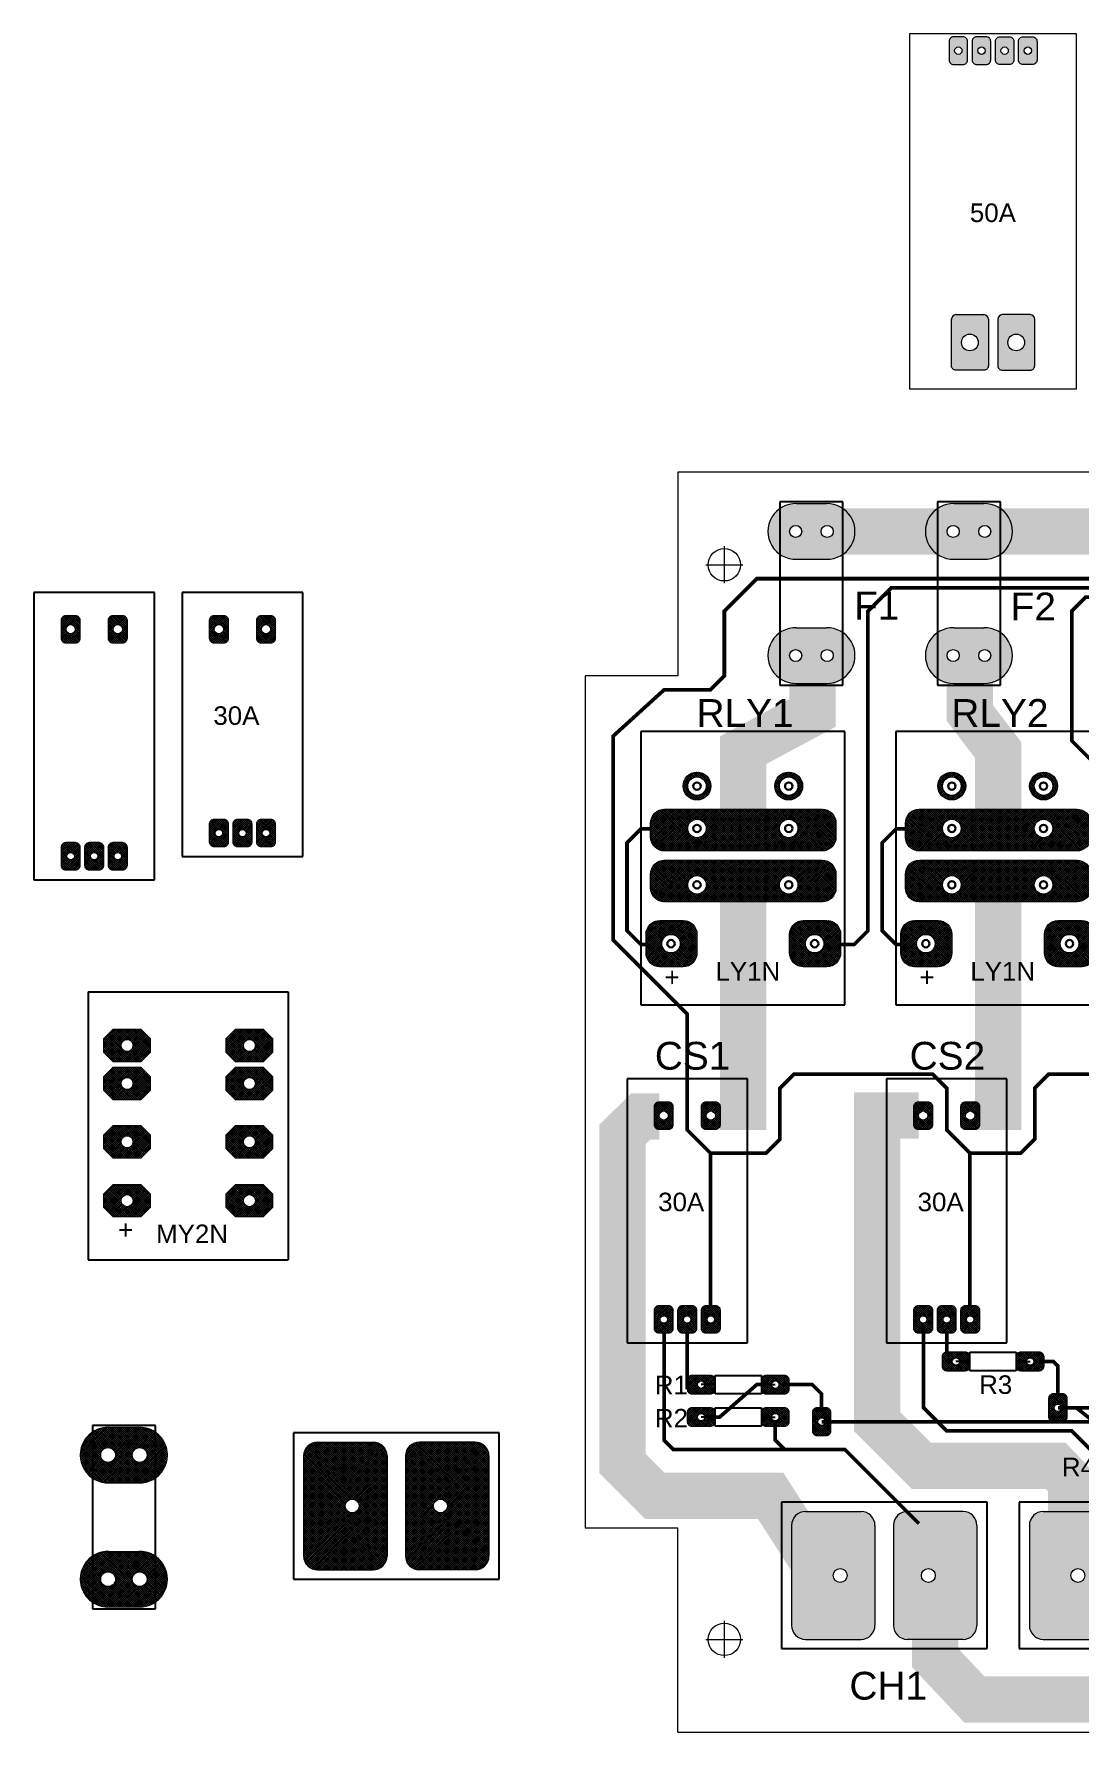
# Model space of a CAD drawing. Header units: millimetres. Extents: x -60 to 250, y -137 to 192.
# Drawn here: x -59.5 to 53.3, y 0 to 183.3 of the extents above; entities that cross this region are included whole.
import ezdxf

# ---------------------------------------------------------------- set-up
doc = ezdxf.new("R2010")
doc.units = ezdxf.units.MM
for name, color, linetype, lineweight in [('Board', 5, 'Continuous', 13), ('Copper', 1, 'Continuous', 5), ('Fill', 4, 'Continuous', 9)]:
    doc.layers.add(name, color=color, linetype=linetype, lineweight=lineweight)
doc.layers.add('Bridges', color=6, linetype='Continuous')
doc.layers.add('Screen', color=2, linetype='Continuous')
doc.styles.get("Standard").update_dxf_attribs({"font": 'Arial.ttf'})
pattern_1 = [(45, (1.5, 0), (-0.1122532, 0.1122532), []), (135, (1.5, 0), (-0.1122532, -0.1122532), [])]
pattern_2 = [(45, (1, 2), (-0.1122532, 0.1122532), []), (135, (1, 2), (-0.1122532, -0.1122532), [])]

# ---------------------------------------------------------------- blocks, each defined once
blk = doc.blocks.new('FuseHolderAutomotive')
at = {"layer": 'Copper'}
h = blk.add_hatch(color=256, dxfattribs=at)
h.dxf.hatch_style = 1
h.paths.add_polyline_path([(56.51, 3.1), (53.29, 3.1, 1.030484), (53.29, -2.9), (56.51, -2.9, 1.030484)])
h.paths.add_polyline_path([(53.85, 0.1, -1), (52.55, 0.1, -1)], flags=16)
h.paths.add_polyline_path([(57.25, 0.1, -1), (55.95, 0.1, -1)], flags=16)
h.paths.add_polyline_path([(56.51, -10.3), (53.29, -10.3, 1.030484), (53.29, -16.3), (56.51, -16.3, 1.030484)])
h.paths.add_polyline_path([(57.25, -13.3, -1), (55.95, -13.3, -1)], flags=16)
h.paths.add_polyline_path([(53.85, -13.3, -1), (52.55, -13.3, -1)], flags=16)
for p, q in [((53.29, 3.1), (56.51, 3.1)), ((53.29, -2.9), (56.51, -2.9)), ((53.29, -10.3), (56.51, -10.3)), ((53.29, -16.3), (56.51, -16.3))]:
    blk.add_line(p, q, dxfattribs=at)
for centre in [(53.2, 0.1), (56.6, 0.1), (53.2, -13.3), (56.6, -13.3)]:
    blk.add_circle(centre, 0.65, dxfattribs=at)
for centre, start, end in [((53.2, 0.1), 88.2798, 271.7202), ((56.6, 0.1), 268.2798, 91.7202), ((53.2, -13.3), 88.2798, 271.7202), ((56.6, -13.3), 268.2798, 91.7202)]:
    blk.add_arc(centre, 3, start, end, dxfattribs=at)
at = {"layer": 'Screen'}
for p, q in [((58.3, 3.3), (51.5, 3.3)), ((51.5, 3.3), (51.5, -16.5)), ((58.3, -16.5), (58.3, 3.3)), ((51.5, -16.5), (58.3, -16.5))]:
    blk.add_line(p, q, dxfattribs=at)
blk = doc.blocks.new('Terminal_2pole')
at = {"layer": 'Copper'}
h = blk.add_hatch(color=256, dxfattribs=at)
h.dxf.hatch_style = 1
h.paths.add_polyline_path([(14.76, 5.4, 0.414214), (13.26, 6.9), (7.26, 6.9, 0.414214), (5.76, 5.4), (5.76, -5.4, 0.414214), (7.26, -6.9), (13.26, -6.9, 0.414214), (14.76, -5.4)])
h.paths.add_polyline_path([(10.27, 0, -1), (8.77, 0, -1)], flags=16)
h.paths.add_polyline_path([(3.76, 5.4, 0.414214), (2.26, 6.9), (-3.74, 6.9, 0.414214), (-5.24, 5.4), (-5.24, -5.4, 0.414214), (-3.74, -6.9), (2.26, -6.9, 0.414214), (3.76, -5.4)])
h.paths.add_polyline_path([(0.75, 0, -1), (-0.75, 0, -1)], flags=16)
for p, q in [((-3.74, 6.9), (2.26, 6.9)), ((13.26, 6.9), (7.26, 6.9)), ((-5.24, 5.4), (-5.24, -5.4)), ((3.76, 5.4), (3.76, -5.4)), ((5.76, 5.4), (5.76, -5.4)), ((14.76, 5.4), (14.76, -5.4)), ((-3.74, -6.9), (2.26, -6.9)), ((13.26, -6.9), (7.26, -6.9))]:
    blk.add_line(p, q, dxfattribs=at)
for centre in [(0, 0), (9.52, 0)]:
    blk.add_circle(centre, 0.75, dxfattribs=at)
for centre, start, end in [((-3.74, 5.4), 90, 180), ((2.26, 5.4), 0, 90), ((7.26, 5.4), 90, 180), ((13.26, 5.4), 0, 90), ((-3.74, -5.4), 180, 270), ((2.26, -5.4), 270, 0), ((7.26, -5.4), 180, 270), ((13.26, -5.4), 270, 0)]:
    blk.add_arc(centre, 1.5, start, end, dxfattribs=at)
at = {"layer": 'Screen'}
for p, q in [((15.86, 7.9), (-6.34, 7.9)), ((-6.34, 7.9), (-6.34, -7.9)), ((15.86, -7.9), (15.86, 7.9)), ((-6.34, -7.9), (15.86, -7.9))]:
    blk.add_line(p, q, dxfattribs=at)
blk = doc.blocks.new('PT08-0_NO_ONLY')
at = {"layer": 'Fill'}
h = blk.add_hatch(dxfattribs=at)
h.set_pattern_fill('ANSI37', color=256, scale=0.05)
h.set_pattern_definition([(45, (-84, -152), (-0.1122532, 0.1122532), []), (135, (-84, -152), (-0.1122532, -0.1122532), [])])
h.paths.add_polyline_path([(2.55, 21.11, 0.414214), (1.05, 19.61), (1.05, 18.11, 0.414214), (2.55, 16.61), (19.55, 16.61, 0.414214), (21.05, 18.11), (21.05, 19.61, 0.414214), (19.55, 21.11)])
h.paths.add_polyline_path([(16.95, 19.04, -1), (14.95, 19.04, -1)], flags=16)
h.paths.add_polyline_path([(7.05, 19.04, -1), (5.05, 19.04, -1)], flags=16)
h.paths.add_polyline_path([(19.55, 15.61), (2.55, 15.61, 0.414214), (1.05, 14.11), (1.05, 12.61, 0.414214), (2.55, 11.11), (19.55, 11.11, 0.414214), (21.05, 12.61), (21.05, 14.11, 0.414214)])
h.paths.add_polyline_path([(16.95, 12.95, -1), (14.95, 12.95, -1)], flags=16)
h.paths.add_polyline_path([(7.05, 12.95, -1), (5.05, 12.95, -1)], flags=16)
h.paths.add_polyline_path([(6.05, 7.61, 0.414214), (4.55, 9.11), (2.05, 9.11, 0.414214), (0.55, 7.61), (0.55, 5.61, 0.414214), (2.05, 4.11), (4.55, 4.11, 0.414214), (6.05, 5.61)])
h.paths.add_polyline_path([(4.25, 6.6, -1), (2.25, 6.6, -1)], flags=16)
h.paths.add_polyline_path([(17.55, 9.11, 0.414214), (16.05, 7.61), (16.05, 5.61, 0.414214), (17.55, 4.11), (20.05, 4.11, 0.414214), (21.55, 5.61), (21.55, 7.61, 0.414214), (20.05, 9.11)])
h.paths.add_polyline_path([(19.75, 6.6, -1), (17.75, 6.6, -1)], flags=16)
h.paths.add_polyline_path([(14.45, 23.61, 1), (17.45, 23.61, 1)])
h.paths.add_polyline_path([(14.95, 23.61, -1), (16.95, 23.61, -1)], flags=16)
h.paths.add_polyline_path([(4.55, 23.61, 1), (7.55, 23.61, 1)])
h.paths.add_polyline_path([(5.05, 23.61, -1), (7.05, 23.61, -1)], flags=16)
at = {"layer": 'Copper'}
for points in [[(2.55, 21.11), (19.55, 21.11, -0.414214), (21.05, 19.61), (21.05, 18.11, -0.414214), (19.55, 16.61), (2.55, 16.61, -0.414214), (1.05, 18.11), (1.05, 19.61, -0.414214)], [(2.55, 15.61), (19.55, 15.61, -0.414214), (21.05, 14.11), (21.05, 12.61, -0.414214), (19.55, 11.11), (2.55, 11.11, -0.414214), (1.05, 12.61), (1.05, 14.11, -0.414214)], [(2.05, 9.11), (4.55, 9.11, -0.414214), (6.05, 7.61), (6.05, 5.61, -0.414214), (4.55, 4.11), (2.05, 4.11, -0.414214), (0.55, 5.61), (0.55, 7.61, -0.414214)], [(17.55, 9.11), (20.05, 9.11, -0.414214), (21.55, 7.61), (21.55, 5.61, -0.414214), (20.05, 4.11), (17.55, 4.11, -0.414214), (16.05, 5.61), (16.05, 7.61, -0.414214)]]:
    blk.add_lwpolyline(points, format="xyb", close=True, dxfattribs=at)
for centre, radius in [((6.05, 23.61), 1.5), ((6.05, 23.61), 1), ((15.95, 23.61), 1.5), ((15.95, 23.61), 1), ((6.05, 19.04), 1), ((15.95, 19.04), 1), ((6.05, 12.95), 1), ((15.95, 12.95), 1), ((3.25, 6.6), 1), ((18.75, 6.6), 1)]:
    blk.add_circle(centre, radius, dxfattribs=at)
at = {"layer": 'Copper', "lineweight": 30}
for centre in [(6.05, 23.61), (15.95, 23.61), (6.05, 19.04), (15.95, 19.04), (6.05, 12.95), (15.95, 12.95), (3.25, 6.6), (18.75, 6.6)]:
    blk.add_circle(centre, 0.4, dxfattribs=at)
at = {"layer": 'Screen'}
for p, q in [((22, 29.5), (0, 29.5)), ((0, 29.5), (0, 0)), ((22, 0), (22, 29.5)), ((0, 0), (22, 0))]:
    blk.add_line(p, q, dxfattribs=at)
for s, p in [('+', (2.55, 2)), ('LY1N', (8.05, 2.61))]:
    blk.add_text(s, height=2, dxfattribs=at).set_placement(p)

msp = doc.modelspace()

# ---------------------------------------------------------------- hatches: boundary and pattern name
at = {"layer": 'Fill'}
h = msp.add_hatch(color=256, dxfattribs=at)
h.dxf.hatch_style = 1
h.paths.add_polyline_path([(39.75, 183), (40.75, 183, -0.414214), (41.25, 182.5), (41.25, 180.5, -0.414214), (40.75, 180), (40.25, 180), (40.25, 181.1, 1), (40.25, 181.9, 1), (40.25, 181.1), (40.25, 180), (39.75, 180, -0.414214), (39.25, 180.5), (39.25, 182.5, -0.414214)])
h = msp.add_hatch(color=256, dxfattribs=at)
h.dxf.hatch_style = 1
h.paths.add_polyline_path([(42.25, 183), (43.25, 183, -0.414214), (43.75, 182.5), (43.75, 180.5, -0.414214), (43.25, 180), (42.75, 180), (42.75, 181.1, 1), (42.75, 181.9, 1), (42.75, 181.1), (42.75, 180), (42.25, 180, -0.414214), (41.75, 180.5), (41.75, 182.5, -0.414214)])
h = msp.add_hatch(color=256, dxfattribs=at)
h.dxf.hatch_style = 1
h.paths.add_polyline_path([(45.75, 183), (44.75, 183, 0.414214), (44.25, 182.5), (44.25, 180.5, 0.414214), (44.75, 180), (45.25, 180), (45.25, 181.1, -1), (45.25, 181.9, -1), (45.25, 181.1), (45.25, 180), (45.75, 180, 0.414214), (46.25, 180.5), (46.25, 182.5, 0.414214)])
h = msp.add_hatch(color=256, dxfattribs=at)
h.dxf.hatch_style = 1
h.paths.add_polyline_path([(48.25, 183), (47.25, 183, 0.414214), (46.75, 182.5), (46.75, 180.5, 0.414214), (47.25, 180), (47.75, 180), (47.75, 181.1, -1), (47.75, 181.9, -1), (47.75, 181.1), (47.75, 180), (48.25, 180, 0.414214), (48.75, 180.5), (48.75, 182.5, 0.414214)])
at = {"layer": 'Fill', "lineweight": 0}
h = msp.add_hatch(color=256, dxfattribs=at)
h.dxf.hatch_style = 1
h.paths.add_polyline_path([(40, 153, 0.414214), (39.5, 152.5), (39.5, 147.5, 0.414214), (40, 147), (43, 147, 0.414214), (43.5, 147.5), (43.5, 152.5, 0.414214), (43, 153)])
h.paths.add_polyline_path([(42.4, 150, -1), (40.6, 150, -1)], flags=16)
h = msp.add_hatch(color=256, dxfattribs=at)
h.dxf.hatch_style = 1
h.paths.add_polyline_path([(48.5, 152.5, 0.414214), (48, 153), (45, 153, 0.414214), (44.5, 152.5), (44.5, 147.5, 0.414214), (45, 147), (48, 147, 0.414214), (48.5, 147.5)])
h.paths.add_polyline_path([(47.4, 150, -1), (45.6, 150, -1)], flags=16)
at = {"layer": 'Fill'}
h = msp.add_hatch(dxfattribs=at)
h.set_pattern_fill('ANSI37', color=256, scale=0.05)
h.paths.add_polyline_path([(-54.54, 95.54, 0.414214), (-55.04, 96.04), (-56.04, 96.04, 0.414214), (-56.54, 95.54), (-56.54, 93.54, 0.414214), (-56.04, 93.04), (-55.04, 93.04, 0.414214), (-54.54, 93.54)])
h.paths.add_polyline_path([(-55.14, 94.54, -1), (-55.94, 94.54, -1)], flags=16)
h.paths.add_polyline_path([(-53.5, 96.04, 0.414214), (-54, 95.54), (-54, 93.54, 0.414214), (-53.5, 93.04), (-52.5, 93.04, 0.414214), (-52, 93.54), (-52, 95.54, 0.414214), (-52.5, 96.04)])
h.paths.add_polyline_path([(-52.6, 94.54, -1), (-53.4, 94.54, -1)], flags=16)
h.paths.add_polyline_path([(-50.96, 96.04, 0.414214), (-51.46, 95.54), (-51.46, 93.54, 0.414214), (-50.96, 93.04), (-49.96, 93.04, 0.414214), (-49.46, 93.54), (-49.46, 95.54, 0.414214), (-49.96, 96.04)])
h.paths.add_polyline_path([(-50.06, 94.54, -1), (-50.86, 94.54, -1)], flags=16)
h.paths.add_polyline_path([(-49.46, 120.04, 0.414214), (-49.96, 120.54), (-50.96, 120.54, 0.414214), (-51.46, 120.04), (-51.46, 118.04, 0.414214), (-50.96, 117.54), (-49.96, 117.54, 0.414214), (-49.46, 118.04)])
h.paths.add_polyline_path([(-49.96, 119.04, -1), (-50.96, 119.04, -1)], flags=16)
h.paths.add_polyline_path([(-56.04, 120.54, 0.414214), (-56.54, 120.04), (-56.54, 118.04, 0.414214), (-56.04, 117.54), (-55.04, 117.54, 0.414214), (-54.54, 118.04), (-54.54, 120.04, 0.414214), (-55.04, 120.54)])
h.paths.add_polyline_path([(-55.04, 119.04, -1), (-56.04, 119.04, -1)], flags=16)
h = msp.add_hatch(dxfattribs=at)
h.set_pattern_fill('ANSI37', color=256, scale=0.05)
h.paths.add_polyline_path([(-39.04, 95.54, 0.414214), (-38.54, 96.04), (-38.54, 98.04, 0.414214), (-39.04, 98.54), (-40.04, 98.54, 0.414214), (-40.54, 98.04), (-40.54, 96.04, 0.414214), (-40.04, 95.54)])
h.paths.add_polyline_path([(-39.94, 97.04, -1), (-39.14, 97.04, -1)], flags=16)
h.paths.add_polyline_path([(-37.5, 95.54), (-36.5, 95.54, 0.414214), (-36, 96.04), (-36, 98.04, 0.414214), (-36.5, 98.54), (-37.5, 98.54, 0.414214), (-38, 98.04), (-38, 96.04, 0.414214)])
h.paths.add_polyline_path([(-37.4, 97.04, -1), (-36.6, 97.04, -1)], flags=16)
h.paths.add_polyline_path([(-34.96, 95.54), (-33.96, 95.54, 0.414214), (-33.46, 96.04), (-33.46, 98.04, 0.414214), (-33.96, 98.54), (-34.96, 98.54, 0.414214), (-35.46, 98.04), (-35.46, 96.04, 0.414214)])
h.paths.add_polyline_path([(-34.86, 97.04, -1), (-34.06, 97.04, -1)], flags=16)
h.paths.add_polyline_path([(-33.46, 120.04, 0.414214), (-33.96, 120.54), (-34.96, 120.54, 0.414214), (-35.46, 120.04), (-35.46, 118.04, 0.414214), (-34.96, 117.54), (-33.96, 117.54, 0.414214), (-33.46, 118.04)])
h.paths.add_polyline_path([(-33.96, 119.04, -1), (-34.96, 119.04, -1)], flags=16)
h.paths.add_polyline_path([(-40.04, 120.54, 0.414214), (-40.54, 120.04), (-40.54, 118.04, 0.414214), (-40.04, 117.54), (-39.04, 117.54, 0.414214), (-38.54, 118.04), (-38.54, 120.04, 0.414214), (-39.04, 120.54)])
h.paths.add_polyline_path([(-39.04, 119.04, -1), (-40.04, 119.04, -1)], flags=16)
h = msp.add_hatch(dxfattribs=at)
h.set_pattern_fill('ANSI37', color=256, scale=0.05)
h.paths.add_polyline_path([(-47.95, 75.86), (-50.95, 75.86), (-51.95, 74.86), (-51.95, 73.36), (-50.95, 72.36), (-47.95, 72.36), (-46.95, 73.36), (-46.95, 74.86)])
h.paths.add_polyline_path([(-48.8, 74.11, -1), (-50.1, 74.11, -1)], flags=16)
h.paths.add_polyline_path([(-38.75, 74.86), (-38.75, 73.36), (-37.75, 72.36), (-34.75, 72.36), (-33.75, 73.36), (-33.75, 74.86), (-34.75, 75.86), (-37.75, 75.86)])
h.paths.add_polyline_path([(-35.6, 74.11, -1), (-36.9, 74.11, -1)], flags=16)
h.paths.add_polyline_path([(-38.75, 70.76), (-38.75, 69.26), (-37.75, 68.26), (-34.75, 68.26), (-33.75, 69.26), (-33.75, 70.76), (-34.75, 71.76), (-37.75, 71.76)])
h.paths.add_polyline_path([(-35.6, 70.01, -1), (-36.9, 70.01, -1)], flags=16)
h.paths.add_polyline_path([(-46.95, 70.76), (-47.95, 71.76), (-50.95, 71.76), (-51.95, 70.76), (-51.95, 69.26), (-50.95, 68.26), (-47.95, 68.26), (-46.95, 69.26)])
h.paths.add_polyline_path([(-50.1, 70.01, -1), (-48.8, 70.01, -1)], flags=16)
h.paths.add_polyline_path([(-50.95, 65.46), (-51.95, 64.46), (-51.95, 62.96), (-50.95, 61.96), (-47.95, 61.96), (-46.95, 62.96), (-46.95, 64.46), (-47.95, 65.46)])
h.paths.add_polyline_path([(-48.8, 63.71, -1), (-50.1, 63.71, -1)], flags=16)
h.paths.add_polyline_path([(-38.75, 64.46), (-38.75, 62.96), (-37.75, 61.96), (-34.75, 61.96), (-33.75, 62.96), (-33.75, 64.46), (-34.75, 65.46), (-37.75, 65.46)])
h.paths.add_polyline_path([(-35.6, 63.71, -1), (-36.9, 63.71, -1)], flags=16)
h.paths.add_polyline_path([(-37.75, 59.11), (-38.75, 58.11), (-38.75, 56.61), (-37.75, 55.61), (-34.75, 55.61), (-33.75, 56.61), (-33.75, 58.11), (-34.75, 59.11)])
h.paths.add_polyline_path([(-35.6, 57.36, -1), (-36.9, 57.36, -1)], flags=16)
h.paths.add_polyline_path([(-47.95, 59.11), (-50.95, 59.11), (-51.95, 58.11), (-51.95, 56.61), (-50.95, 55.61), (-47.95, 55.61), (-46.95, 56.61), (-46.95, 58.11)])
h.paths.add_polyline_path([(-48.8, 57.36, -1), (-50.1, 57.36, -1)], flags=16)
at = {"layer": 'Fill', "lineweight": 0}
h = msp.add_hatch(dxfattribs=at)
h.set_pattern_fill('ANSI37', color=256, scale=0.05)
h.paths.add_polyline_path([(14.04, 68.04), (13.04, 68.04, 0.414214), (12.54, 67.54), (12.54, 65.54, 0.414214), (13.04, 65.04), (14.04, 65.04, 0.414214), (14.54, 65.54), (14.54, 67.54, 0.414214)])
h.paths.add_polyline_path([(14.04, 66.54, -1), (13.04, 66.54, -1)], flags=16)
h.paths.add_polyline_path([(8.96, 68.04), (7.96, 68.04, 0.414214), (7.46, 67.54), (7.46, 66.46), (7.97, 66.46, -0.038132), (7.96, 66.54, -1), (8.96, 66.54, -0.926538), (7.97, 66.46), (7.46, 66.46), (7.46, 65.54, 0.414214), (7.96, 65.04), (8.96, 65.04, 0.414214), (9.46, 65.54), (9.46, 67.54, 0.414214)])
h.paths.add_polyline_path([(11.5, 46.04), (10.5, 46.04, 0.414214), (10, 45.54), (10, 43.54, 0.414214), (10.5, 43.04), (11.5, 43.04, 0.414214), (12, 43.54), (12, 45.54, 0.414214)])
h.paths.add_polyline_path([(11.4, 44.54, -1), (10.6, 44.54, -1)], flags=16)
h.paths.add_polyline_path([(8.96, 46.04), (7.96, 46.04, 0.414214), (7.46, 45.54), (7.46, 43.54, 0.414214), (7.96, 43.04), (8.96, 43.04, 0.414214), (9.46, 43.54), (9.46, 45.54, 0.414214)])
h.paths.add_polyline_path([(8.86, 44.54, -1), (8.06, 44.54, -1)], flags=16)
h = msp.add_hatch(dxfattribs=at)
h.set_pattern_fill('ANSI37', color=256, scale=0.05)
h.paths.add_polyline_path([(37.46, 67.54, 0.414214), (36.96, 68.04), (35.96, 68.04, 0.414214), (35.46, 67.54), (35.46, 66.54), (35.96, 66.54, -1), (36.96, 66.54, -1), (35.96, 66.54), (35.46, 66.54), (35.46, 65.54, 0.414214), (35.96, 65.04), (36.96, 65.04, 0.414214), (37.46, 65.54)])
h.paths.add_polyline_path([(42.54, 67.54, 0.414214), (42.04, 68.04), (41.04, 68.04, 0.414214), (40.54, 67.54), (40.54, 65.54, 0.414214), (41.04, 65.04), (42.04, 65.04, 0.414214), (42.54, 65.54)])
h.paths.add_polyline_path([(42.04, 66.54, -1), (41.04, 66.54, -1)], flags=16)
h.paths.add_polyline_path([(40, 45.54, 0.414214), (39.5, 46.04), (38.5, 46.04, 0.414214), (38, 45.54), (38, 43.54, 0.414214), (38.5, 43.04), (39.5, 43.04, 0.414214), (40, 43.54)])
h.paths.add_polyline_path([(39.4, 44.54, -1), (38.6, 44.54, -1)], flags=16)
h.paths.add_polyline_path([(37.46, 45.54, 0.414214), (36.96, 46.04), (35.96, 46.04, 0.414214), (35.46, 45.54), (35.46, 43.54, 0.414214), (35.96, 43.04), (36.96, 43.04, 0.414214), (37.46, 43.54)])
h.paths.add_polyline_path([(36.86, 44.54, -1), (36.06, 44.54, -1)], flags=16)
h.paths.add_polyline_path([(42.54, 43.54), (42.54, 45.54, 0.414214), (42.04, 46.04), (41.04, 46.04, 0.414214), (40.54, 45.54), (40.54, 43.54, 0.414214), (41.04, 43.04), (42.04, 43.04, 0.414214)])
h.paths.add_polyline_path([(41.14, 44.54, -1), (41.94, 44.54, -1)], flags=16)
h = msp.add_hatch(dxfattribs=at)
h.set_pattern_fill('ANSI37', color=256, scale=0.05)
h.paths.add_polyline_path([(14.54, 45.54, 0.414214), (14.04, 46.04), (13.04, 46.04, 0.414214), (12.54, 45.54), (12.54, 43.54, 0.414214), (13.04, 43.04), (14.04, 43.04, 0.414214), (14.54, 43.54)])
h.paths.add_polyline_path([(13.94, 44.54, -1), (13.14, 44.54, -1)], flags=16)
at = {"layer": 'Fill'}
h = msp.add_hatch(dxfattribs=at)
h.set_pattern_fill('ANSI37', color=256, scale=0.05)
h.set_pattern_definition(pattern_2)
h.paths.add_polyline_path([(41.5, 39.5), (41.5, 40.5, 0.414214), (41, 41), (39, 41, 0.414214), (38.5, 40.5), (38.5, 40), (39.6, 40, -1), (40.4, 40, -1), (39.6, 40), (38.5, 40), (38.5, 39.5, 0.414214), (39, 39), (41, 39, 0.414214)])
h = msp.add_hatch(dxfattribs=at)
h.set_pattern_fill('ANSI37', color=256, scale=0.05)
h.set_pattern_definition(pattern_2)
h.paths.add_polyline_path([(49.5, 39.5), (49.5, 40.5, 0.414214), (49, 41), (47, 41, 0.414214), (46.5, 40.5), (46.5, 40), (47.6, 40, -1), (48.4, 40, -1), (47.6, 40), (46.5, 40), (46.5, 39.5, 0.414214), (47, 39), (49, 39, 0.414214)])
h = msp.add_hatch(dxfattribs=at)
h.set_pattern_fill('ANSI37', color=256, scale=0.05)
h.set_pattern_definition(pattern_1)
h.paths.add_polyline_path([(14, 37), (14, 38, 0.414214), (13.5, 38.5), (11.5, 38.5, 0.414214), (11, 38), (11, 37.5), (12.1, 37.5, -1), (12.9, 37.5, -1), (12.1, 37.5), (11, 37.5), (11, 37, 0.414214), (11.5, 36.5), (13.5, 36.5, 0.414214)])
h = msp.add_hatch(dxfattribs=at)
h.set_pattern_fill('ANSI37', color=256, scale=0.05)
h.set_pattern_definition(pattern_1)
h.paths.add_polyline_path([(22, 37), (22, 38, 0.414214), (21.5, 38.5), (19.5, 38.5, 0.414214), (19, 38), (19, 37.5), (20.1, 37.5, -1), (20.9, 37.5, -1), (20.1, 37.5), (19, 37.5), (19, 37, 0.414214), (19.5, 36.5), (21.5, 36.5, 0.414214)])
h = msp.add_hatch(dxfattribs=at)
h.set_pattern_fill('ANSI37', color=256, scale=0.05)
h.set_pattern_definition(pattern_1)
h.paths.add_polyline_path([(14, 33.5), (14, 34.5, 0.414214), (13.5, 35), (11.5, 35, 0.414214), (11, 34.5), (11, 34), (12.1, 34, -1), (12.9, 34, -1), (12.1, 34), (11, 34), (11, 33.5, 0.414214), (11.5, 33), (13.5, 33, 0.414214)])
h = msp.add_hatch(dxfattribs=at)
h.set_pattern_fill('ANSI37', color=256, scale=0.05)
h.set_pattern_definition(pattern_1)
h.paths.add_polyline_path([(22, 33.5), (22, 34.5, 0.414214), (21.5, 35), (19.5, 35, 0.414214), (19, 34.5), (19, 34), (20.1, 34, -1), (20.9, 34, -1), (20.1, 34), (19, 34), (19, 33.5, 0.414214), (19.5, 33), (21.5, 33, 0.414214)])
h = msp.add_hatch(dxfattribs=at)
h.set_pattern_fill('ANSI37', color=256, scale=0.05)
h.set_pattern_definition(pattern_1)
h.paths.add_polyline_path([(25, 32), (26, 32, 0.414214), (26.5, 32.5), (26.5, 34.5, 0.414214), (26, 35), (25.5, 35), (25.5, 33.9, -1), (25.5, 33.1, -1), (25.5, 33.9), (25.5, 35), (25, 35, 0.414214), (24.5, 34.5), (24.5, 32.5, 0.414214)])
h = msp.add_hatch(dxfattribs=at)
h.set_pattern_fill('ANSI37', color=256, scale=0.05)
h.paths.add_polyline_path([(51.5, 36.5), (50.5, 36.5, 0.414214), (50, 36), (50, 34, 0.414214), (50.5, 33.5), (51, 33.5), (51, 34.6, -1), (51, 35.4, -1), (51, 34.6), (51, 33.5), (51.5, 33.5, 0.414214), (52, 34), (52, 36, 0.414214)])
h = msp.add_hatch(dxfattribs=at)
h.set_pattern_fill('ANSI37', color=256, scale=0.05)
h.paths.add_polyline_path([(-51.41, 32.9, 1.030484), (-51.41, 26.9), (-48.19, 26.9, 1.030484), (-48.19, 32.9)])
h.paths.add_polyline_path([(-47.3, 29.9, -1), (-48.9, 29.9, -1)], flags=16)
h.paths.add_polyline_path([(-50.7, 29.9, -1), (-52.3, 29.9, -1)], flags=16)
h.paths.add_polyline_path([(-48.19, 19.5), (-51.41, 19.5, 1.030484), (-51.41, 13.5), (-48.19, 13.5, 1.030484)])
h.paths.add_polyline_path([(-47.3, 16.5, -1), (-48.9, 16.5, -1)], flags=16)
h.paths.add_polyline_path([(-50.7, 16.5, -1), (-52.3, 16.5, -1)], flags=16)
h = msp.add_hatch(dxfattribs=at)
h.set_pattern_fill('ANSI37', color=256, scale=0.05)
h.paths.add_polyline_path([(-17.9, 31.3, 0.414214), (-19.4, 29.8), (-19.4, 19, 0.414214), (-17.9, 17.5), (-11.9, 17.5, 0.414214), (-10.4, 19), (-10.4, 29.8, 0.414214), (-11.9, 31.3)])
h.paths.add_polyline_path([(-14.89, 24.4, -1), (-16.39, 24.4, -1)], flags=16)
h.paths.add_polyline_path([(-28.9, 31.3, 0.414214), (-30.4, 29.8), (-30.4, 19, 0.414214), (-28.9, 17.5), (-22.9, 17.5, 0.414214), (-21.4, 19), (-21.4, 29.8, 0.414214), (-22.9, 31.3)])
h.paths.add_polyline_path([(-24.41, 24.4, -1), (-25.91, 24.4, -1)], flags=16)

# ---------------------------------------------------------------- linework, layer by layer
at = {"layer": 'Board'}
for p, q in [((98, 136), (10, 136)), ((10, 136), (10, 114)), ((15, 128), (15, 124)), ((13, 126), (17, 126)), ((10, 114), (0, 114)), ((0, 114), (0, 22)), ((10, 22), (0, 22)), ((10, 0), (10, 22)), ((15, 12), (15, 8)), ((13, 10), (17, 10)), ((10, 0), (98, 0))]:
    msp.add_line(p, q, dxfattribs=at)
for centre in [(15, 126), (15, 10)]:
    msp.add_circle(centre, 1.75, dxfattribs=at)
at = {"layer": 'Bridges', "lineweight": 211}
for points in [[(51, 35, 0.4, 0.4, 0), (143, 35, 0, 0, 0)], [(25.5, 33.5, 0.4, 0.4, 0), (146.5, 33.5, 0, 0, 0)]]:
    msp.add_lwpolyline(points, format="xyseb", dxfattribs=at)
at = {"layer": 'Copper', "lineweight": 0}
for p, q in [((40, 153), (43, 153)), ((48, 153), (45, 153))]:
    msp.add_line(p, q, dxfattribs=at)
at = {"layer": 'Copper'}
for p, q in [((-51.41, 32.9), (-48.19, 32.9)), ((-28.9, 31.3), (-22.9, 31.3)), ((-11.9, 31.3), (-17.9, 31.3)), ((-30.4, 29.8), (-30.4, 19)), ((-21.4, 29.8), (-21.4, 19)), ((-19.4, 29.8), (-19.4, 19)), ((-10.4, 29.8), (-10.4, 19)), ((-51.41, 26.9), (-48.19, 26.9)), ((-51.41, 19.5), (-48.19, 19.5)), ((-28.9, 17.5), (-22.9, 17.5)), ((-11.9, 17.5), (-17.9, 17.5)), ((-51.41, 13.5), (-48.19, 13.5))]:
    msp.add_line(p, q, dxfattribs=at)
at = {"layer": 'Copper', "lineweight": 0}
for points in [[(39.25, 180.5, 0.414214), (39.75, 180), (40.75, 180, 0.414214), (41.25, 180.5), (41.25, 182.5, 0.414214), (40.75, 183), (39.75, 183, 0.414214), (39.25, 182.5)], [(41.75, 180.5, 0.414214), (42.25, 180), (43.25, 180, 0.414214), (43.75, 180.5), (43.75, 182.5, 0.414214), (43.25, 183), (42.25, 183, 0.414214), (41.75, 182.5)], [(46.25, 180.5, -0.414214), (45.75, 180), (44.75, 180, -0.414214), (44.25, 180.5), (44.25, 182.5, -0.414214), (44.75, 183), (45.75, 183, -0.414214), (46.25, 182.5)], [(48.75, 180.5, -0.414214), (48.25, 180), (47.25, 180, -0.414214), (46.75, 180.5), (46.75, 182.5, -0.414214), (47.25, 183), (48.25, 183, -0.414214), (48.75, 182.5)], [(38.5, 39.5, 0.414214), (39, 39), (41, 39, 0.414214), (41.5, 39.5), (41.5, 40.5, 0.414214), (41, 41), (39, 41, 0.414214), (38.5, 40.5)], [(46.5, 39.5, 0.414214), (47, 39), (49, 39, 0.414214), (49.5, 39.5), (49.5, 40.5, 0.414214), (49, 41), (47, 41, 0.414214), (46.5, 40.5)], [(11, 37, 0.414214), (11.5, 36.5), (13.5, 36.5, 0.414214), (14, 37), (14, 38, 0.414214), (13.5, 38.5), (11.5, 38.5, 0.414214), (11, 38)], [(19, 37, 0.414214), (19.5, 36.5), (21.5, 36.5, 0.414214), (22, 37), (22, 38, 0.414214), (21.5, 38.5), (19.5, 38.5, 0.414214), (19, 38)], [(11, 33.5, 0.414214), (11.5, 33), (13.5, 33, 0.414214), (14, 33.5), (14, 34.5, 0.414214), (13.5, 35), (11.5, 35, 0.414214), (11, 34.5)], [(19, 33.5, 0.414214), (19.5, 33), (21.5, 33, 0.414214), (22, 33.5), (22, 34.5, 0.414214), (21.5, 35), (19.5, 35, 0.414214), (19, 34.5)], [(26, 32, 0.414214), (26.5, 32.5), (26.5, 34.5, 0.414214), (26, 35), (25, 35, 0.414214), (24.5, 34.5), (24.5, 32.5, 0.414214), (25, 32)], [(51.5, 33.5, 0.414214), (52, 34), (52, 36, 0.414214), (51.5, 36.5), (50.5, 36.5, 0.414214), (50, 36), (50, 34, 0.414214), (50.5, 33.5)]]:
    msp.add_lwpolyline(points, format="xyb", close=True, dxfattribs=at)
for points in [[(43.5, 152.5), (43.5, 147.5, -0.414214), (43, 147), (40, 147, -0.414214), (39.5, 147.5), (39.5, 152.5)], [(44.5, 152.5), (44.5, 147.5, 0.414214), (45, 147), (48, 147, 0.414214), (48.5, 147.5), (48.5, 152.5)]]:
    msp.add_lwpolyline(points, format="xyb", dxfattribs=at)
at = {"layer": 'Copper', "lineweight": 211}
for points, const_width in [([(27, 129.6), (39.05, 129.6)], 5), ([(43.75, 129.6), (55, 129.6)], 5), ([(27.5, 85), (29, 85), (30.5, 86.5), (30.5, 121), (33, 123.5), (96, 123.5), (100, 120), (125, 120)], 0.4), ([(55, 85), (56, 85), (56.5, 85.5), (56.5, 103), (52.5, 107), (52.5, 121), (54, 122.5), (95.5, 122.5), (101, 117.5), (125, 117.5)], 0.4), ([(41.5, 113.5), (41.5, 110), (44.55, 106), (44.55, 99.61)], 5), ([(17.05, 89.61), (17.05, 65)], 5), ([(44.55, 89.61), (44.55, 65)], 5), ([(41.5, 62.5), (47, 62.5), (48.5, 64), (48.5, 69.5), (50, 71), (65, 71), (66.5, 69.5), (66.5, 65), (69, 62.5), (69, 45.5)], 0.4), ([(8, 66.46), (6, 66.46), (4, 64.5), (4, 29), (7.5, 25.5), (20, 25.5), (24.5, 18.5)], 5), ([(35.96, 66.54), (33.88, 66.54), (31.5, 66.54), (31.5, 33.5), (36.25, 28.75), (50.74, 28.75), (52.42, 27), (52.42, 23.8)], 5), ([(11, 43), (11, 37)], 0.4), ([(39, 41), (39, 43)], 0.4), ([(51, 36.5), (51, 39.5), (50.5, 40), (49, 40)], 0.4), ([(19, 37.5), (18.5, 37.5), (14.5, 34), (13.5, 34)], 0.4), ([(21.5, 37.5), (24.5, 37.5), (25.5, 36.5), (25.5, 34.5)], 0.4), ([(55.5, 33), (53, 35), (51.5, 35)], 0.4), ([(20.5, 33.5), (20.5, 31.5), (21.5, 30.5), (28, 30.5), (36, 22.5)], 0.4), ([(37.76, 10), (37.76, 8), (42, 3.5), (85.5, 3.5), (89.1, 6.5), (89.1, 9.95)], 5)]:
    msp.add_lwpolyline(points, dxfattribs=dict(at, const_width=const_width))
at = {"layer": 'Copper'}
for points, const_width in [([(13.5, 46), (13.5, 62.5), (11, 65), (11, 77.5), (3, 85.5), (3, 107.5), (8.5, 112.5), (13.5, 112.5), (15, 114), (15, 121), (18.5, 124.5), (96.5, 124.5), (99.86, 121.5), (127, 121.5), (128, 120.5), (128, 93), (129.5, 91.5)], 0.4), ([(17.05, 99.61), (17.05, 106), (24.5, 110), (24.5, 114.5)], 5), ([(13.5, 62.5), (19.5, 62.5), (21, 64), (21, 69.5), (22.5, 71), (37.5, 71), (39, 69.5), (39, 65), (41.5, 62.5), (41.5, 45.5)], 0.4)]:
    msp.add_lwpolyline(points, dxfattribs=dict(at, const_width=const_width))
for points in [[(-54.54, 120.04), (-54.54, 118.04, -0.414214), (-55.04, 117.54), (-56.04, 117.54, -0.414214), (-56.54, 118.04), (-56.54, 120.04, -0.414214), (-56.04, 120.54), (-55.04, 120.54, -0.414214)], [(-49.46, 120.04), (-49.46, 118.04, -0.414214), (-49.96, 117.54), (-50.96, 117.54, -0.414214), (-51.46, 118.04), (-51.46, 120.04, -0.414214), (-50.96, 120.54), (-49.96, 120.54, -0.414214)], [(-38.54, 120.04), (-38.54, 118.04, -0.414214), (-39.04, 117.54), (-40.04, 117.54, -0.414214), (-40.54, 118.04), (-40.54, 120.04, -0.414214), (-40.04, 120.54), (-39.04, 120.54, -0.414214)], [(-33.46, 120.04), (-33.46, 118.04, -0.414214), (-33.96, 117.54), (-34.96, 117.54, -0.414214), (-35.46, 118.04), (-35.46, 120.04, -0.414214), (-34.96, 120.54), (-33.96, 120.54, -0.414214)], [(-38.54, 98.04), (-38.54, 96.04, -0.414214), (-39.04, 95.54), (-40.04, 95.54, -0.414214), (-40.54, 96.04), (-40.54, 98.04, -0.414214), (-40.04, 98.54), (-39.04, 98.54, -0.414214)], [(-36, 98.04), (-36, 96.04, -0.414214), (-36.5, 95.54), (-37.5, 95.54, -0.414214), (-38, 96.04), (-38, 98.04, -0.414214), (-37.5, 98.54), (-36.5, 98.54, -0.414214)], [(-33.46, 98.04), (-33.46, 96.04, -0.414214), (-33.96, 95.54), (-34.96, 95.54, -0.414214), (-35.46, 96.04), (-35.46, 98.04, -0.414214), (-34.96, 98.54), (-33.96, 98.54, -0.414214)], [(-54.54, 95.54), (-54.54, 93.54, -0.414214), (-55.04, 93.04), (-56.04, 93.04, -0.414214), (-56.54, 93.54), (-56.54, 95.54, -0.414214), (-56.04, 96.04), (-55.04, 96.04, -0.414214)], [(-52, 95.54), (-52, 93.54, -0.414214), (-52.5, 93.04), (-53.5, 93.04, -0.414214), (-54, 93.54), (-54, 95.54, -0.414214), (-53.5, 96.04), (-52.5, 96.04, -0.414214)], [(-49.46, 95.54), (-49.46, 93.54, -0.414214), (-49.96, 93.04), (-50.96, 93.04, -0.414214), (-51.46, 93.54), (-51.46, 95.54, -0.414214), (-50.96, 96.04), (-49.96, 96.04, -0.414214)], [(9.46, 67.54), (9.46, 65.54, -0.414214), (8.96, 65.04), (7.96, 65.04, -0.414214), (7.46, 65.54), (7.46, 67.54, -0.414214), (7.96, 68.04), (8.96, 68.04, -0.414214)], [(14.54, 67.54), (14.54, 65.54, -0.414214), (14.04, 65.04), (13.04, 65.04, -0.414214), (12.54, 65.54), (12.54, 67.54, -0.414214), (13.04, 68.04), (14.04, 68.04, -0.414214)], [(37.46, 67.54), (37.46, 65.54, -0.414214), (36.96, 65.04), (35.96, 65.04, -0.414214), (35.46, 65.54), (35.46, 67.54, -0.414214), (35.96, 68.04), (36.96, 68.04, -0.414214)], [(42.54, 67.54), (42.54, 65.54, -0.414214), (42.04, 65.04), (41.04, 65.04, -0.414214), (40.54, 65.54), (40.54, 67.54, -0.414214), (41.04, 68.04), (42.04, 68.04, -0.414214)], [(9.46, 45.54), (9.46, 43.54, -0.414214), (8.96, 43.04), (7.96, 43.04, -0.414214), (7.46, 43.54), (7.46, 45.54, -0.414214), (7.96, 46.04), (8.96, 46.04, -0.414214)], [(12, 45.54), (12, 43.54, -0.414214), (11.5, 43.04), (10.5, 43.04, -0.414214), (10, 43.54), (10, 45.54, -0.414214), (10.5, 46.04), (11.5, 46.04, -0.414214)], [(14.54, 45.54), (14.54, 43.54, -0.414214), (14.04, 43.04), (13.04, 43.04, -0.414214), (12.54, 43.54), (12.54, 45.54, -0.414214), (13.04, 46.04), (14.04, 46.04, -0.414214)], [(37.46, 45.54), (37.46, 43.54, -0.414214), (36.96, 43.04), (35.96, 43.04, -0.414214), (35.46, 43.54), (35.46, 45.54, -0.414214), (35.96, 46.04), (36.96, 46.04, -0.414214)], [(40, 45.54), (40, 43.54, -0.414214), (39.5, 43.04), (38.5, 43.04, -0.414214), (38, 43.54), (38, 45.54, -0.414214), (38.5, 46.04), (39.5, 46.04, -0.414214)], [(42.54, 45.54), (42.54, 43.54, -0.414214), (42.04, 43.04), (41.04, 43.04, -0.414214), (40.54, 43.54), (40.54, 45.54, -0.414214), (41.04, 46.04), (42.04, 46.04, -0.414214)]]:
    msp.add_lwpolyline(points, format="xyb", close=True, dxfattribs=at)
at = {"layer": 'Copper', "lineweight": 0, "const_width": 0.4}
for points in [[(6.5, 85), (6, 85), (4.5, 86.5), (4.5, 96), (6, 97.5), (7, 97.5)], [(34.05, 85), (33.55, 85), (32.05, 86.5), (32.05, 96), (33.55, 97.5), (34.55, 97.5)], [(8.5, 43), (8.5, 31.5), (9.5, 30.5), (22, 30.5)], [(60.5, 26.5), (58.5, 26.5), (52.5, 32.5), (39, 32.5), (36.5, 35), (36.5, 43.5)]]:
    msp.add_lwpolyline(points, dxfattribs=at)
at = {"layer": 'Copper'}
for points in [[(-51.95, 74.86), (-50.95, 75.86), (-47.95, 75.86), (-46.95, 74.86), (-46.95, 73.36), (-47.95, 72.36), (-50.95, 72.36), (-51.95, 73.36)], [(-38.75, 74.86), (-37.75, 75.86), (-34.75, 75.86), (-33.75, 74.86), (-33.75, 73.36), (-34.75, 72.36), (-37.75, 72.36), (-38.75, 73.36)], [(-51.95, 70.76), (-50.95, 71.76), (-47.95, 71.76), (-46.95, 70.76), (-46.95, 69.26), (-47.95, 68.26), (-50.95, 68.26), (-51.95, 69.26)], [(-38.75, 70.76), (-37.75, 71.76), (-34.75, 71.76), (-33.75, 70.76), (-33.75, 69.26), (-34.75, 68.26), (-37.75, 68.26), (-38.75, 69.26)], [(-51.95, 64.46), (-50.95, 65.46), (-47.95, 65.46), (-46.95, 64.46), (-46.95, 62.96), (-47.95, 61.96), (-50.95, 61.96), (-51.95, 62.96)], [(-38.75, 64.46), (-37.75, 65.46), (-34.75, 65.46), (-33.75, 64.46), (-33.75, 62.96), (-34.75, 61.96), (-37.75, 61.96), (-38.75, 62.96)], [(-51.95, 58.11), (-50.95, 59.11), (-47.95, 59.11), (-46.95, 58.11), (-46.95, 56.61), (-47.95, 55.61), (-50.95, 55.61), (-51.95, 56.61)], [(-38.75, 58.11), (-37.75, 59.11), (-34.75, 59.11), (-33.75, 58.11), (-33.75, 56.61), (-34.75, 55.61), (-37.75, 55.61), (-38.75, 56.61)]]:
    msp.add_lwpolyline(points, close=True, dxfattribs=at)
at = {"layer": 'Copper', "lineweight": 0}
for centre, radius in [((40.25, 181.5), 0.4), ((42.75, 181.5), 0.4), ((45.25, 181.5), 0.4), ((47.75, 181.5), 0.4), ((41.5, 150), 0.9), ((46.5, 150), 0.9), ((40, 40), 0.4), ((48, 40), 0.4), ((12.5, 37.5), 0.4), ((20.5, 37.5), 0.4), ((51, 35), 0.4), ((12.5, 34), 0.4), ((20.5, 34), 0.4), ((25.5, 33.5), 0.4)]:
    msp.add_circle(centre, radius, dxfattribs=at)
at = {"layer": 'Copper'}
for centre, radius in [((-55.54, 119.04), 0.5), ((-50.46, 119.04), 0.5), ((-39.54, 119.04), 0.5), ((-34.46, 119.04), 0.5), ((-39.54, 97.04), 0.4), ((-37, 97.04), 0.4), ((-34.46, 97.04), 0.4), ((-55.54, 94.54), 0.4), ((-53, 94.54), 0.4), ((-50.46, 94.54), 0.4), ((-49.45, 74.11), 0.65), ((-36.25, 74.11), 0.65), ((-49.45, 70.01), 0.65), ((-36.25, 70.01), 0.65), ((8.46, 66.54), 0.5), ((13.54, 66.54), 0.5), ((36.46, 66.54), 0.5), ((41.54, 66.54), 0.5), ((-49.45, 63.71), 0.65), ((-36.25, 63.71), 0.65), ((-49.45, 57.36), 0.65), ((-36.25, 57.36), 0.65), ((8.46, 44.54), 0.4), ((11, 44.54), 0.4), ((13.54, 44.54), 0.4), ((36.46, 44.54), 0.4), ((39, 44.54), 0.4), ((41.54, 44.54), 0.4), ((-51.5, 29.9), 0.8), ((-48.1, 29.9), 0.8), ((-25.16, 24.4), 0.75), ((-15.64, 24.4), 0.75), ((-51.5, 16.5), 0.8), ((-48.1, 16.5), 0.8)]:
    msp.add_circle(centre, radius, dxfattribs=at)
at = {"layer": 'Copper', "lineweight": 0}
for centre, start, end in [((40, 152.5), 90, 180), ((43, 152.5), 0, 90), ((45, 152.5), 90, 180), ((48, 152.5), 0, 90)]:
    msp.add_arc(centre, 0.5, start, end, dxfattribs=at)
at = {"layer": 'Copper'}
for centre, radius, start, end in [((-51.5, 29.9), 3, 88.2798, 271.7202), ((-48.1, 29.9), 3, 268.2798, 91.7202), ((-28.9, 29.8), 1.5, 90, 180), ((-22.9, 29.8), 1.5, 0, 90), ((-17.9, 29.8), 1.5, 90, 180), ((-11.9, 29.8), 1.5, 0, 90), ((-51.5, 16.5), 3, 88.2798, 271.7202), ((-48.1, 16.5), 3, 268.2798, 91.7202), ((-28.9, 19), 1.5, 180, 270), ((-22.9, 19), 1.5, 270, 0), ((-17.9, 19), 1.5, 180, 270), ((-11.9, 19), 1.5, 270, 0)]:
    msp.add_arc(centre, radius, start, end, dxfattribs=at)
at = {"layer": 'Screen', "lineweight": 0}
for p, q in [((53, 183.3), (35, 183.3)), ((35, 183.3), (35, 145)), ((53, 145), (53, 183.3)), ((35, 145), (53, 145))]:
    msp.add_line(p, q, dxfattribs=at)
at = {"layer": 'Screen'}
for p, q in [((-46.5, 123), (-59.5, 123)), ((-59.5, 123), (-59.5, 92)), ((-46.5, 92), (-46.5, 123)), ((-30.5, 123), (-43.5, 123)), ((-43.5, 123), (-43.5, 94.5)), ((-30.5, 94.5), (-30.5, 123)), ((-43.5, 94.5), (-30.5, 94.5)), ((-59.5, 92), (-46.5, 92)), ((-53.65, 79.91), (-32.05, 79.91)), ((-53.65, 79.91), (-53.65, 50.96)), ((-32.05, 79.91), (-32.05, 50.96)), ((17.5, 70.5), (4.5, 70.5)), ((4.5, 70.5), (4.5, 42)), ((17.5, 42), (17.5, 70.5)), ((45.5, 70.5), (32.5, 70.5)), ((32.5, 70.5), (32.5, 42)), ((45.5, 42), (45.5, 70.5)), ((-53.65, 50.96), (-32.05, 50.96)), ((4.5, 42), (17.5, 42)), ((32.5, 42), (45.5, 42)), ((41.5, 39), (41.5, 41)), ((41.5, 41), (46.5, 41)), ((46.5, 41), (46.5, 39)), ((14, 36.5), (14, 38.5)), ((14, 38.5), (19, 38.5)), ((19, 38.5), (19, 36.5)), ((41.5, 40), (40, 40)), ((46.5, 39), (41.5, 39)), ((46.5, 40), (48, 40)), ((14, 37.5), (12.5, 37.5)), ((19, 37.5), (20.5, 37.5)), ((19, 36.5), (14, 36.5)), ((14, 33), (14, 35)), ((14, 35), (19, 35)), ((19, 35), (19, 33)), ((-46.4, 33.1), (-53.2, 33.1)), ((-53.2, 33.1), (-53.2, 13.3)), ((-46.4, 13.3), (-46.4, 33.1)), ((14, 34), (12.5, 34)), ((19, 33), (14, 33)), ((19, 34), (20.5, 34)), ((-9.3, 32.3), (-31.5, 32.3)), ((-31.5, 32.3), (-31.5, 16.5)), ((-9.3, 16.5), (-9.3, 32.3)), ((-31.5, 16.5), (-9.3, 16.5)), ((-53.2, 13.3), (-46.4, 13.3))]:
    msp.add_line(p, q, dxfattribs=at)

# ---------------------------------------------------------------- block references
at = {"layer": 'Copper'}
for name, p in [('FuseHolderAutomotive', (-30.5, 129.5)), ('FuseHolderAutomotive', (-13.5, 129.5)), ('Terminal_2pole', (27.5, 16.9)), ('Terminal_2pole', (53.16, 16.9))]:
    msp.add_blockref(name, p, dxfattribs=at)
at = {"layer": 'Copper', "lineweight": 0}
for p in [(6, 78.5), (33.5, 78.5)]:
    msp.add_blockref('PT08-0_NO_ONLY', p, dxfattribs=at)

# ---------------------------------------------------------------- texts
at = {"layer": 'Screen', "lineweight": 0}
msp.add_text('50A', height=2, dxfattribs=at).set_placement((41.5, 163))
at = {"layer": 'Screen'}
for s, height, p in [('F1', 3, (29, 120.09)), ('F2', 3, (45.9, 120)), ('30A', 2, (-40.14, 108.72)), ('RLY1', 3, (12, 108.5)), ('RLY2', 3, (39.5, 108.5)), ('CS1', 3, (7.5, 71.5)), ('CS2', 3, (35, 71.5)), ('30A', 2, (7.86, 56.22)), ('30A', 2, (35.86, 56.22)), ('+', 2, (-50.42, 53.22)), ('MY2N', 2, (-46.32, 52.78)), ('R3', 2, (42.5, 36.5)), ('R1', 2, (7.5, 36.47)), ('R2', 2, (7.51, 32.88)), ('R4', 2, (51.43, 27.61)), ('CH1', 3, (28.5, 3.5))]:
    msp.add_text(s, height=height, dxfattribs=at).set_placement(p)

doc.saveas('drawing.dxf')
